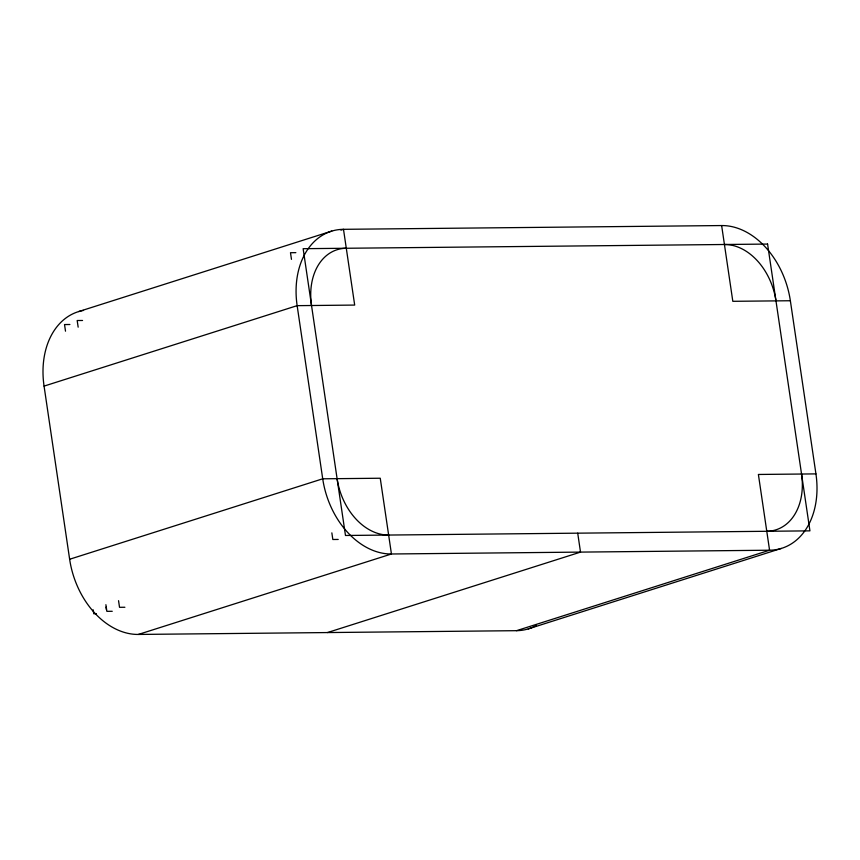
<?xml version="1.0" encoding="UTF-8"?>
<svg xmlns="http://www.w3.org/2000/svg" width="860" height="860" viewBox="0 0 860 860"><rect width="100%" height="100%" fill="white"/><g stroke="black" fill="none" stroke-linecap="round" stroke-linejoin="round"><path stroke-width="1.29" d="M78.701 311.556L331.777 231.093M340.936 230.136L343.495 229.319L721.637 225.556A77.443 56.373 72.4 0 1 790.361 300.742L815.936 473.892A77.443 56.373 72.4 0 1 769.571 550.217L516.505 630.681L138.363 634.443A77.443 56.373 72.4 0 1 69.638 559.258L44.064 386.108A77.443 56.373 72.4 0 1 83.495 310.417M44.064 386.108L297.141 305.655L354.685 305.074L343.495 229.319A77.443 56.373 72.4 0 0 297.141 305.655L322.715 478.805A77.443 56.373 72.4 0 0 391.44 553.99L769.571 550.217L758.391 474.462L815.936 473.892M69.638 559.258L322.715 478.805L380.249 478.235L391.44 553.99L138.363 634.443M327.434 632.562L580.511 552.109L577.716 533.168M528.223 628.907L781.299 548.443M295.851 252.657L290.487 252.711L291.465 259.354M790.361 300.742L732.817 301.312L721.637 225.556M82.549 320.479L77.174 320.522L78.163 327.165M69.896 324.5L64.522 324.553L65.51 331.186M338.206 539.446L332.831 539.5L331.852 532.867M124.894 607.257L119.529 607.311L118.551 600.678M112.241 611.288L106.876 611.342L105.898 604.698M96.417 613.728L93.74 613.75L93.149 609.772M105.995 607.074L106.393 609.729M388.645 535.049A58.082 42.28 72.4 0 1 337.098 478.665M801.541 474.032A58.082 42.28 72.4 0 1 766.776 531.287M311.524 305.504A58.082 42.28 72.4 0 1 346.29 248.26M724.432 244.498A58.082 42.28 72.4 0 1 775.978 300.882M536.382 625.446A77.443 56.373 72.4 0 1 516.505 630.681M767.582 244.068L303.139 248.69L345.483 535.479L809.937 530.856L767.582 244.068"/></g></svg>
